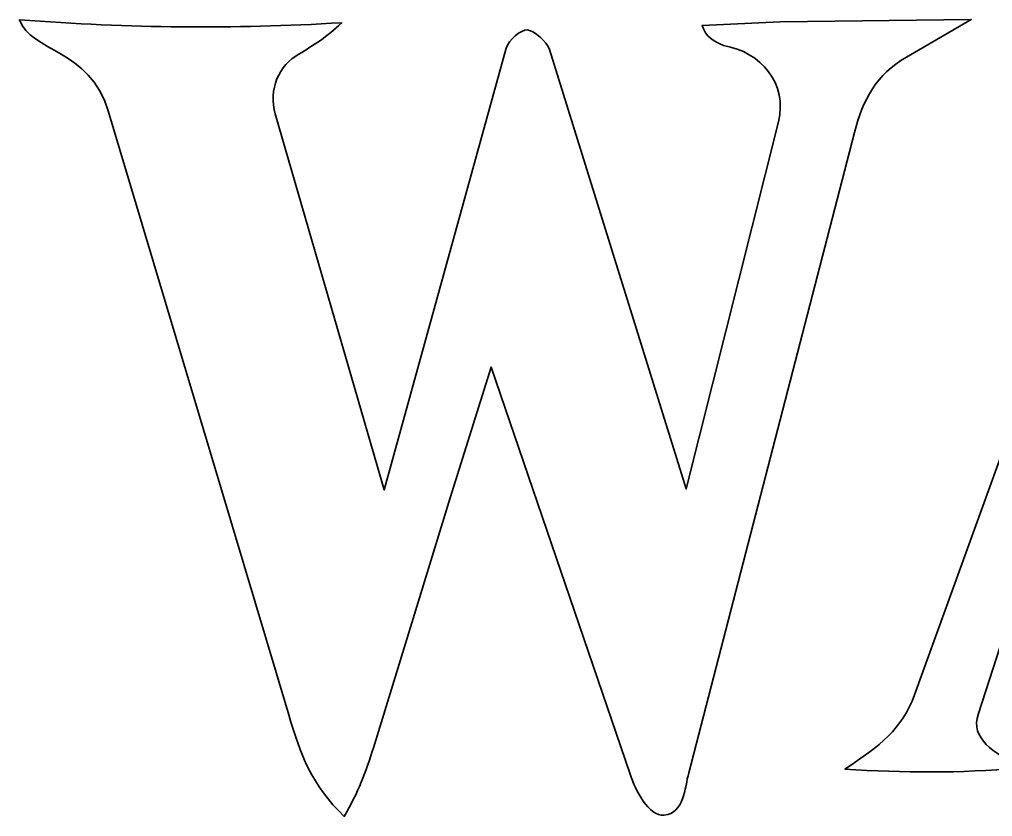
# Model space of a CAD drawing. Header units: inches. Extents: x 4.7 to 20.1, y -2.9 to -0.1.
# Drawn here: x 8.026 to 9.844, y -2.893 to -1.405 of the extents above; entities that cross this region are included whole.
import ezdxf

# ---------------------------------------------------------------- set-up
doc = ezdxf.new("R2010")
doc.units = ezdxf.units.IN
doc.header["$MEASUREMENT"] = 0
doc.layers.add('Layer 1', color=7, linetype='Continuous', lineweight=0)

msp = doc.modelspace()

# ---------------------------------------------------------------- linework, layer by layer
at = {"layer": 'Layer 1', "color": 250, "lineweight": 35, "true_color": 0x231f20}
for points, knots in [([(8.1922, -1.576), (8.1576, -1.4602), (8.0467, -1.4656), (8.0263, -1.4058), (8.2343, -1.4215), (8.4224, -1.4237), (8.6283, -1.4113), (8.5998, -1.439), (8.5771, -1.452), (8.5481, -1.4702), (8.511, -1.4897), (8.4909, -1.5367), (8.5039, -1.5815), (8.5039, -1.5815), (8.7075, -2.2834), (8.7075, -2.2834), (8.7075, -2.2834), (8.9355, -1.4591), (8.9355, -1.4591), (8.9397, -1.4438), (8.9629, -1.4233), (8.9754, -1.4249), (8.988, -1.4265), (9.0114, -1.4465), (9.016, -1.4613), (9.016, -1.4613), (9.2717, -2.2815), (9.2717, -2.2815), (9.2717, -2.2815), (9.4436, -1.5961), (9.4436, -1.5961), (9.4613, -1.5257), (9.4113, -1.4651), (9.3414, -1.454), (9.3221, -1.446), (9.3082, -1.4375), (9.3013, -1.4165), (9.3013, -1.4165), (9.4472, -1.4095), (9.4472, -1.4095), (9.4472, -1.4095), (9.8039, -1.4053), (9.8039, -1.4053), (9.8039, -1.4053), (9.6827, -1.4756), (9.6827, -1.4756), (9.627, -1.5079), (9.6017, -1.5545), (9.5856, -1.6165), (9.5856, -1.6165), (9.2762, -2.8112), (9.2762, -2.8112), (9.2687, -2.84), (9.2677, -2.8868), (9.2304, -2.8902), (9.2008, -2.893), (9.1767, -2.8437), (9.1666, -2.814), (9.1666, -2.814), (8.907, -2.054), (8.907, -2.054), (8.907, -2.054), (8.8304, -2.2981), (8.8304, -2.2981), (8.8304, -2.2981), (8.6872, -2.7649), (8.6872, -2.7649), (8.6734, -2.81), (8.6589, -2.8479), (8.6329, -2.8927), (8.5718, -2.8348), (8.5512, -2.7765), (8.5292, -2.703), (8.5292, -2.703), (8.1922, -1.576), (8.1922, -1.576)], [0, 0, 0, 0, 1, 1, 1, 2, 2, 2, 3, 3, 3, 4, 4, 4, 5, 5, 5, 6, 6, 6, 7, 7, 7, 8, 8, 8, 9, 9, 9, 10, 10, 10, 11, 11, 11, 12, 12, 12, 13, 13, 13, 14, 14, 14, 15, 15, 15, 16, 16, 16, 17, 17, 17, 18, 18, 18, 19, 19, 19, 20, 20, 20, 21, 21, 21, 22, 22, 22, 23, 23, 23, 24, 24, 24, 25, 25, 25, 25]), ([(10.2795, -2.6943), (10.2795, -2.6943), (10.2097, -2.4918), (10.2097, -2.4918), (10.2097, -2.4918), (9.8847, -2.4931), (9.8847, -2.4931), (9.8847, -2.4931), (9.8171, -2.7009), (9.8171, -2.7009), (9.8011, -2.7501), (9.8475, -2.771), (9.8932, -2.8029), (9.7811, -2.8119), (9.678, -2.8117), (9.568, -2.8045), (9.6335, -2.7607), (9.6745, -2.7302), (9.6978, -2.666), (9.6978, -2.666), (9.9925, -1.853), (9.9925, -1.853), (9.9925, -1.853), (9.9639, -1.7753), (9.9639, -1.7753), (9.9639, -1.7753), (10.2137, -1.7795), (10.2137, -1.7795), (10.2137, -1.7795), (10.5371, -2.6853), (10.5371, -2.6853), (10.5541, -2.7329), (10.5887, -2.768), (10.6325, -2.7872), (10.703, -2.7627), (10.7329, -2.7543), (10.7328, -2.6795), (10.7328, -2.6795), (10.7321, -1.9222), (10.7321, -1.9222), (10.732, -1.807), (10.6092, -1.8344), (10.6263, -1.7851), (10.7229, -1.7637), (10.8372, -1.7685), (10.9361, -1.7905), (10.9361, -1.7905), (11.4299, -2.4132), (11.4299, -2.4132), (11.4299, -2.4132), (11.4308, -1.9018), (11.4308, -1.9018), (11.4309, -1.8609), (11.4097, -1.8247), (11.3638, -1.8205), (11.3484, -1.8125), (11.3351, -1.8049), (11.3184, -1.79), (11.4414, -1.7615), (11.5527, -1.774), (11.678, -1.7908), (11.6443, -1.8337), (11.5736, -1.815), (11.5734, -1.8928), (11.5734, -1.8928), (11.571, -2.8391), (11.571, -2.8391), (11.5245, -2.8392), (11.4846, -2.8208), (11.4568, -2.7871), (11.4568, -2.7871), (10.8963, -2.1091), (10.8963, -2.1091), (10.8963, -2.1091), (10.8949, -2.7092), (10.8949, -2.7092), (10.8948, -2.742), (10.9309, -2.7645), (10.9609, -2.7694), (10.985, -2.7774), (10.9999, -2.787), (10.9977, -2.8108), (10.9977, -2.8108), (10.2213, -2.807), (10.2213, -2.807), (10.2102, -2.7787), (10.306, -2.771), (10.2795, -2.6943)], [0, 0, 0, 0, 1, 1, 1, 2, 2, 2, 3, 3, 3, 4, 4, 4, 5, 5, 5, 6, 6, 6, 7, 7, 7, 8, 8, 8, 9, 9, 9, 10, 10, 10, 11, 11, 11, 12, 12, 12, 13, 13, 13, 14, 14, 14, 15, 15, 15, 16, 16, 16, 17, 17, 17, 18, 18, 18, 19, 19, 19, 20, 20, 20, 21, 21, 21, 22, 22, 22, 23, 23, 23, 24, 24, 24, 25, 25, 25, 26, 26, 26, 27, 27, 27, 28, 28, 28, 29, 29, 29, 29])]:
    msp.add_open_spline(points, degree=3, knots=knots, dxfattribs=at)

doc.saveas('drawing.dxf')
